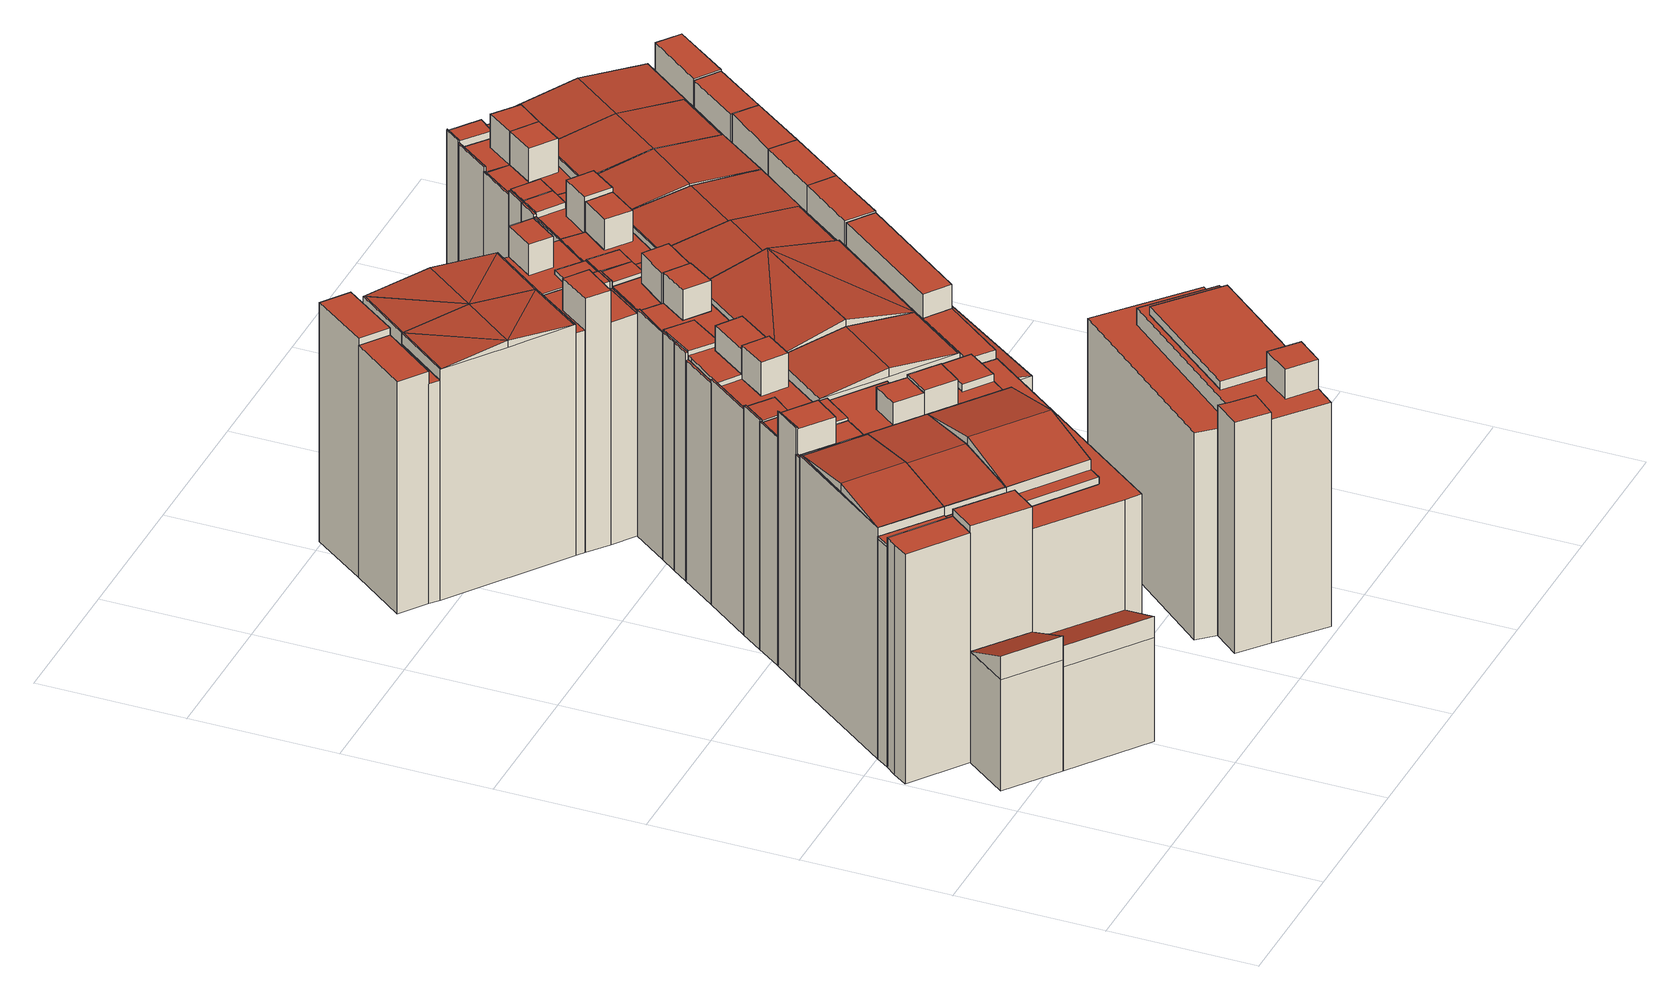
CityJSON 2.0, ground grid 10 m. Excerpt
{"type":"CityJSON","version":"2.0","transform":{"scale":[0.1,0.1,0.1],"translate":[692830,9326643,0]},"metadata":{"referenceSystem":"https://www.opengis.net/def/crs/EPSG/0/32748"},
"CityObjects":{
"building1":{"type":"Building","attributes":{"description":"98, created by Fairuz Akmal Pradana","name":"AC14-98","relativeToTerrain":"entirelyAboveTerrain","GrossPlannedArea":{"value":120,"uom":"m2"},"ConstructionMethod":"New Building","IsLandmarked":"NO","dateOfConstruction":"2025-01-01","measuredHeight":18.28,"class":"1000","function":"1000","usage":"1000","roofType":"1030","storeysAboveGround":2,"storeysBelowGround":0},"geometry":[{"type":"MultiSurface","lod":"2","boundaries":[[[0,1,2,3]],[[4,5,6,7]],[[8,9,10,11]],[[12,13,14,15]],[[16,17,18,19]],[[20,16,19,21]],[[22,23,24,25]],[[5,26,27,28]],[[29,22,30,31]],[[32,33,34,35]],[[33,36,37,38]],[[39,29,40,41]],[[17,13,42,18]],[[16,13,42,43,19]],[[44,19,43]],[[23,26,45,24]],[[5,33,46,6]],[[1,47,48,2]],[[13,1,49,50]],[[29,9,51,40]],[[13,12,52,42]],[[5,4,53,54]],[[1,0,55,56]],[[9,8,57,51]],[[42,44,43]],[[47,58,59,48]],[[26,36,60,27]],[[22,5,54,30]],[[4,32,35,53]],[[33,16,61,34]],[[13,1,56,14]],[[36,17,62,37]],[[26,5,63,45]],[[58,64,65,59]],[[33,32,66,46]],[[36,33,67,60]],[[16,20,68,61]],[[17,16,69,62]],[[13,16,19,42]],[[12,20,21,70,52]],[[71,52,70]],[[33,5,28,67]],[[9,29,31,10]],[[20,8,11,68]],[[8,39,41,57]],[[21,71,70]],[[5,22,25,63]],[[64,0,3,65]],[[32,4,7,66]],[[0,12,15,55]],[[16,33,38,69]],[[19,18,42]],[[25,24,45,63]],[[2,48,59,65,3]],[[28,27,60,67]],[[56,55,15,14]],[[38,37,62,69]],[[42,52,70,21,19,43]],[[46,66,7,6]],[[71,44,42,52]],[[44,71,21,19]],[[10,31,30,54,53,35,34,61,68,11]],[[57,41,40,51]],[[17,16,13]],[[12,13,16,20]],[[23,22,5,26]],[[47,1,0,64,58]],[[32,33,5,4]],[[26,5,33,36]],[[29,9,8,20,16,33,32,4,5,22]],[[0,1,13,12]],[[36,33,16,17]],[[39,8,9,29]]],"semantics":{"surfaces":[{"type":"WallSurface","name":"Outer Wall 1"},{"type":"WallSurface","name":"Outer Wall 2"},{"type":"WallSurface","name":"Outer Wall 3"},{"type":"WallSurface","name":"Outer Wall 4"},{"type":"WallSurface","name":"Outer Wall 5"},{"type":"WallSurface","name":"Outer Wall 6"},{"type":"WallSurface","name":"Outer Wall 7"},{"type":"WallSurface","name":"Outer Wall 8"},{"type":"RoofSurface","name":"Roof 1"},{"type":"RoofSurface","name":"Roof 2"},{"type":"RoofSurface","name":"Roof 3"},{"type":"RoofSurface","name":"Roof 4"},{"type":"RoofSurface","name":"Roof 5"},{"type":"GroundSurface","description":"Bodenplatte","name":"Base Surface"}],"values":[0,0,0,0,1,1,1,1,1,1,1,1,2,2,2,2,2,2,2,2,3,3,3,3,4,4,4,4,4,4,4,4,5,5,5,5,5,5,6,6,6,6,6,6,6,7,7,7,7,7,7,8,8,8,8,8,8,9,9,10,11,12,12,13,13,13,13,13,13,13,13,13,13]}}]},
"building2":{"type":"Building","attributes":{"description":"99, created by Fairuz Akmal Pradana","name":"AC14-99","relativeToTerrain":"entirelyAboveTerrain","GrossPlannedArea":{"value":120,"uom":"m2"},"ConstructionMethod":"New Building","IsLandmarked":"NO","dateOfConstruction":"2025-01-01","measuredHeight":17.86,"class":"1000","function":"1000","usage":"1000","roofType":"1030","storeysAboveGround":2,"storeysBelowGround":0},"geometry":[{"type":"MultiSurface","lod":"2","boundaries":[[[72,0,73,74]],[[75,76,77,78]],[[77,79,78]],[[80,81,82]],[[76,72,74,83]],[[76,64,84,77]],[[85,20,21,86]],[[87,39,88,89]],[[90,91,92,93]],[[94,12,95,96]],[[97,98,99,100]],[[0,64,101,73]],[[12,0,102,95]],[[98,91,103,99]],[[0,72,104,102]],[[105,75,78,106]],[[79,107,106,78]],[[12,94,81,52]],[[64,76,83,101]],[[98,97,108,109]],[[20,85,110,68]],[[91,90,111,103]],[[64,105,106,84]],[[107,84,106]],[[20,12,52,70,21]],[[112,21,70]],[[52,112,70]],[[39,20,68,88]],[[94,85,86,82,81]],[[86,80,82]],[[97,87,89,108]],[[85,90,93,110]],[[91,98,109,92]],[[72,94,96,104]],[[90,97,100,111]],[[112,80,86,21]],[[101,83,74,73]],[[102,104,96,95]],[[106,78,77,84]],[[52,81,82,86,21,70]],[[109,108,89,88,68,110,93,92]],[[103,111,100,99]],[[79,77,84,107]],[[80,112,52,81]],[[75,105,64,76]],[[94,12,20,85]],[[76,64,0,72]],[[97,98,91,90,85,20,39,87]],[[72,0,12,94]],[[90,91,98,97]]],"semantics":{"surfaces":[{"type":"WallSurface","name":"Outer Wall 1"},{"type":"WallSurface","name":"Outer Wall 2"},{"type":"WallSurface","name":"Outer Wall 3"},{"type":"WallSurface","name":"Outer Wall 4"},{"type":"WallSurface","name":"Outer Wall 5"},{"type":"WallSurface","name":"Outer Wall 6"},{"type":"WallSurface","name":"Outer Wall 7"},{"type":"WallSurface","name":"Outer Wall 8"},{"type":"RoofSurface","name":"Roof 1"},{"type":"RoofSurface","name":"Roof 2"},{"type":"RoofSurface","name":"Roof 3"},{"type":"RoofSurface","name":"Roof 4"},{"type":"RoofSurface","name":"Roof 5"},{"type":"GroundSurface","description":"Bodenplatte","name":"Base Surface"}],"values":[0,1,1,1,1,2,2,2,2,2,2,3,3,3,4,5,5,5,5,5,5,5,6,6,6,6,6,6,7,7,7,7,7,7,7,8,9,9,10,10,10,10,11,12,13,13,13,13,13,13]}}]},
"building3":{"type":"Building","attributes":{"description":"64, created by Fairuz Akmal Pradana","name":"AC14-64","relativeToTerrain":"entirelyAboveTerrain","GrossPlannedArea":{"value":120,"uom":"m2"},"ConstructionMethod":"New Building","IsLandmarked":"NO","dateOfConstruction":"2025-01-01","measuredHeight":18.1,"class":"1000","function":"1000","usage":"1000","roofType":"1030","storeysAboveGround":2,"storeysBelowGround":0},"geometry":[{"type":"MultiSurface","lod":"2","boundaries":[[[85,94,81,113,86]],[[81,114,113]],[[114,86,113]],[[76,75,115,116]],[[117,116,115]],[[97,90,118,119]],[[120,121,122,123]],[[124,125,126,127]],[[94,128,129,81]],[[130,131,117,115]],[[76,132,133,134]],[[85,135,136,137]],[[97,124,127,138]],[[139,140,141,142]],[[143,132,144,130]],[[144,131,130]],[[139,145,146,147]],[[140,120,148,141]],[[121,72,149,122]],[[125,90,150,126]],[[145,87,151,146]],[[135,85,86,152]],[[132,76,116,144]],[[128,94,96,153]],[[124,97,119,154]],[[155,120,123,156]],[[140,139,147,157]],[[120,145,158,148]],[[128,135,152,159,129]],[[160,129,159]],[[152,160,159]],[[121,128,153,161]],[[125,124,154,162]],[[163,155,156,164]],[[135,140,157,136]],[[75,143,130,115]],[[72,121,161,104]],[[90,125,162,118]],[[132,163,164,133]],[[94,72,104,96]],[[72,76,134,149]],[[90,85,137,150]],[[87,97,138,151]],[[145,139,142,158]],[[152,86,113,81,129,159]],[[116,115,130,144]],[[153,96,104,161]],[[154,119,118,162]],[[122,149,134,133,164,156,123]],[[126,150,137,136,157,147,146,151,138,127]],[[114,160,152,86]],[[160,114,81,129]],[[116,117,131,144]],[[141,148,158,142]],[[85,135,128,94]],[[75,76,132,143]],[[94,128,121,72]],[[97,124,125,90]],[[72,121,120,155,163,132,76]],[[90,125,124,97,87,145,139,140,135,85]],[[120,140,139,145]]],"semantics":{"surfaces":[{"type":"WallSurface","name":"Outer Wall 1"},{"type":"WallSurface","name":"Outer Wall 2"},{"type":"WallSurface","name":"Outer Wall 3"},{"type":"WallSurface","name":"Outer Wall 4"},{"type":"WallSurface","name":"Outer Wall 5"},{"type":"WallSurface","name":"Outer Wall 6"},{"type":"WallSurface","name":"Outer Wall 7"},{"type":"WallSurface","name":"Outer Wall 8"},{"type":"RoofSurface","name":"Roof 1"},{"type":"RoofSurface","name":"Roof 2"},{"type":"RoofSurface","name":"Roof 3"},{"type":"RoofSurface","name":"Roof 4"},{"type":"RoofSurface","name":"Roof 5"},{"type":"GroundSurface","description":"Bodenplatte","name":"Base Surface"}],"values":[0,0,0,0,0,0,0,0,1,1,1,1,1,1,2,2,2,2,3,3,3,4,4,4,4,4,4,4,5,5,5,5,5,5,5,6,6,6,6,7,7,7,7,7,8,8,8,8,8,8,9,10,11,12,13,13,13,13,13,13,13]}}]},
"building4":{"type":"Building","attributes":{"description":"107, created by Fairuz Akmal Pradana","name":"AC14-107","relativeToTerrain":"entirelyAboveTerrain","GrossPlannedArea":{"value":120,"uom":"m2"},"ConstructionMethod":"New Building","IsLandmarked":"NO","dateOfConstruction":"2025-01-01","measuredHeight":18.27,"class":"1000","function":"1000","usage":"1000","roofType":"1030","storeysAboveGround":2,"storeysBelowGround":0},"geometry":[{"type":"MultiSurface","lod":"2","boundaries":[[[165,166,167,168]],[[169,170,171,172]],[[173,174,175,176]],[[177,178,179]],[[180,181,182,183]],[[184,185,186,187]],[[188,189,190,191]],[[192,193,194,195]],[[180,196,197,198]],[[181,199,200,182]],[[185,201,202,186]],[[181,180,198,203]],[[199,196,204,200]],[[193,192,178,205]],[[201,185,206,207]],[[199,181,203,208]],[[196,180,183,204]],[[174,184,187,209]],[[192,166,210,179,178]],[[210,177,179]],[[166,170,211,167]],[[170,188,191,171]],[[185,192,195,206]],[[174,201,207,175]],[[166,165,212,210]],[[170,169,213,211]],[[165,193,205,214,212]],[[215,212,214]],[[205,215,214]],[[169,165,168,213]],[[189,169,172,190]],[[193,199,208,194]],[[196,173,176,197]],[[201,174,209,202]],[[205,178,179,210,212,214]],[[207,206,195,194,208,203,198,197,176,175]],[[209,187,186,202]],[[178,215,205]],[[215,178,177]],[[210,215,178,179]],[[215,210,212]],[[210,215,177]],[[168,167,211,213]],[[172,171,191,190]],[[182,200,204,183]],[[192,193,165,166]],[[166,165,169,170]],[[170,169,189,188]],[[185,201,174,173,196,180,181,199,193,192]],[[199,181,180,196]],[[184,174,201,185]]],"semantics":{"surfaces":[{"type":"WallSurface","name":"Outer Wall 1"},{"type":"WallSurface","name":"Outer Wall 2"},{"type":"WallSurface","name":"Outer Wall 3"},{"type":"WallSurface","name":"Outer Wall 4"},{"type":"WallSurface","name":"Outer Wall 5"},{"type":"WallSurface","name":"Outer Wall 6"},{"type":"WallSurface","name":"Outer Wall 7"},{"type":"WallSurface","name":"Outer Wall 8"},{"type":"RoofSurface","name":"Roof 1"},{"type":"RoofSurface","name":"Roof 2"},{"type":"RoofSurface","name":"Roof 3"},{"type":"RoofSurface","name":"Roof 4"},{"type":"RoofSurface","name":"Roof 5"},{"type":"GroundSurface","description":"Bodenplatte","name":"Base Surface"}],"values":[0,0,0,1,1,1,2,2,2,2,2,3,3,4,4,4,4,4,5,5,5,5,5,5,6,6,7,7,7,7,7,7,7,7,8,8,8,9,9,10,11,11,12,12,12,13,13,13,13,13,13]}}]},
"building5":{"type":"Building","attributes":{"description":"100, created by Fairuz Akmal Pradana","name":"AC14-100","relativeToTerrain":"entirelyAboveTerrain","GrossPlannedArea":{"value":120,"uom":"m2"},"ConstructionMethod":"New Building","IsLandmarked":"NO","dateOfConstruction":"2025-01-01","measuredHeight":18.19,"class":"1000","function":"1000","usage":"1000","roofType":"1030","storeysAboveGround":2,"storeysBelowGround":0},"geometry":[{"type":"MultiSurface","lod":"2","boundaries":[[[216,217,218,219]],[[220,221,222,223]],[[224,225,226,227]],[[225,224,228,229]],[[230,231,232,233]],[[234,235,236,237]],[[238,239,240,241]],[[242,230,233,243]],[[242,220,223,244]],[[245,246,247,248]],[[239,249,250,240]],[[225,217,251,226]],[[246,231,252,247]],[[230,253,254,255]],[[220,242,243,256]],[[224,216,219,228]],[[246,257,258,259]],[[238,260,261,262]],[[221,234,237,222]],[[235,253,263,236]],[[253,230,264,263]],[[230,242,244,264]],[[249,260,265,250]],[[217,220,256,251]],[[257,249,266,258]],[[239,238,262,267]],[[260,216,268,261]],[[217,225,229,218]],[[249,239,267,266]],[[253,245,248,254]],[[231,230,255,252]],[[260,238,241,265]],[[216,224,227,268]],[[231,246,259,232]],[[228,219,218,229]],[[240,250,265,241]],[[222,237,236,263,264,244,223]],[[254,248,247,252,255]],[[226,251,256,243,233,232,259,258,266,267,262,261,268,227]],[[216,224,225,217]],[[234,221,220,242,230,253,235]],[[245,253,230,231,246]],[[249,239,238,260]],[[217,225,224,216,260,238,239,249,257,246,231,230,242,220]]],"semantics":{"surfaces":[{"type":"WallSurface","name":"Outer Wall 1"},{"type":"WallSurface","name":"Outer Wall 2"},{"type":"WallSurface","name":"Outer Wall 3"},{"type":"WallSurface","name":"Outer Wall 4"},{"type":"WallSurface","name":"Outer Wall 5"},{"type":"WallSurface","name":"Outer Wall 6"},{"type":"WallSurface","name":"Outer Wall 7"},{"type":"WallSurface","name":"Outer Wall 8"},{"type":"WallSurface","name":"Outer Wall 9"},{"type":"WallSurface","name":"Outer Wall 10"},{"type":"WallSurface","name":"Outer Wall 11"},{"type":"WallSurface","name":"Outer Wall 12"},{"type":"WallSurface","name":"Outer Wall 13"},{"type":"WallSurface","name":"Outer Wall 14"},{"type":"WallSurface","name":"Outer Wall 15"},{"type":"WallSurface","name":"Outer Wall 16"},{"type":"WallSurface","name":"Outer Wall 17"},{"type":"WallSurface","name":"Outer Wall 18"},{"type":"RoofSurface","name":"Roof 1"},{"type":"RoofSurface","name":"Roof 2"},{"type":"GroundSurface","description":"Bodenplatte","name":"Base Surface"}],"values":[0,0,0,1,2,3,3,3,4,5,5,5,6,7,8,9,9,9,10,11,11,12,12,12,12,12,12,13,13,14,15,16,16,17,18,18,19,19,19,20,20,20,20,20]}}]},
"building6":{"type":"Building","attributes":{"description":"106, created by Fairuz Akmal Pradana","name":"AC14-106","relativeToTerrain":"entirelyAboveTerrain","GrossPlannedArea":{"value":120,"uom":"m2"},"ConstructionMethod":"New Building","IsLandmarked":"NO","dateOfConstruction":"2025-01-01","measuredHeight":18.32,"class":"1000","function":"1000","usage":"1000","roofType":"1030","storeysAboveGround":2,"storeysBelowGround":0},"geometry":[{"type":"MultiSurface","lod":"2","boundaries":[[[192,269,270,178]],[[170,271,272,273]],[[274,275,276,277]],[[278,279,280,281]],[[184,282,283,284]],[[285,166,210,286]],[[287,185,288,289]],[[177,210,179]],[[192,185,290,291]],[[170,166,292,293]],[[274,278,281,294]],[[271,295,296,272]],[[297,279,298,299]],[[278,274,277,300]],[[279,275,301,280]],[[295,188,302,296]],[[269,192,291,303]],[[279,278,300,298]],[[271,170,293,304]],[[275,274,294,301]],[[185,287,305,290]],[[282,297,299,306]],[[166,285,307,292]],[[269,285,286,308,270]],[[309,270,308]],[[286,309,308]],[[275,269,303,276]],[[285,271,304,307]],[[282,287,289,283]],[[166,192,178,179,210]],[[178,177,179]],[[188,170,273,302]],[[287,282,306,305]],[[185,184,284,288]],[[178,270,308,286,210,179]],[[270,177,178]],[[177,270,309]],[[177,270,308,286]],[[286,177,309]],[[177,286,210]],[[272,296,302,273]],[[277,276,303,291,290,305,306,299,298,300]],[[292,307,304,293]],[[281,280,301,294]],[[288,284,283,289]],[[269,192,166,285]],[[295,271,170,188]],[[275,274,278,279,297,282,287,185,192,269]],[[285,166,170,271]],[[279,278,274,275]],[[184,185,287,282]]],"semantics":{"surfaces":[{"type":"WallSurface","name":"Outer Wall 1"},{"type":"WallSurface","name":"Outer Wall 2"},{"type":"WallSurface","name":"Outer Wall 3"},{"type":"WallSurface","name":"Outer Wall 4"},{"type":"WallSurface","name":"Outer Wall 5"},{"type":"WallSurface","name":"Outer Wall 6"},{"type":"WallSurface","name":"Outer Wall 7"},{"type":"WallSurface","name":"Outer Wall 8"},{"type":"RoofSurface","name":"Roof 1"},{"type":"RoofSurface","name":"Roof 2"},{"type":"RoofSurface","name":"Roof 3"},{"type":"RoofSurface","name":"Roof 4"},{"type":"RoofSurface","name":"Roof 5"},{"type":"GroundSurface","description":"Bodenplatte","name":"Base Surface"}],"values":[0,0,0,0,0,1,1,2,2,2,2,3,3,3,3,4,4,4,4,4,5,5,5,6,6,6,6,6,6,7,7,7,7,7,8,9,9,10,11,11,12,12,12,12,12,13,13,13,13,13,13]}}]},
"building7":{"type":"Building","attributes":{"description":"118, created by Fairuz Akmal Pradana","name":"AC14-118","relativeToTerrain":"entirelyAboveTerrain","GrossPlannedArea":{"value":120,"uom":"m2"},"ConstructionMethod":"New Building","IsLandmarked":"NO","dateOfConstruction":"2025-01-01","measuredHeight":18.35,"class":"1000","function":"1000","usage":"1000","roofType":"1030","storeysAboveGround":2,"storeysBelowGround":0},"geometry":[{"type":"MultiSurface","lod":"2","boundaries":[[[310,311,312,313]],[[312,314,313]],[[315,316,317,318,319]],[[317,320,318]],[[321,322,323,324,325]],[[326,327,328,329]],[[330,331,332,333]],[[334,315,335,336]],[[337,338,339,340]],[[341,342,343,344]],[[345,337,346,347]],[[316,348,349,350]],[[351,352,353,354]],[[355,356,357,358]],[[342,359,360,361]],[[362,363,364,365]],[[366,367,368,369]],[[363,370,371,372]],[[311,373,374,312]],[[322,375,376,323]],[[377,378,324,379]],[[331,352,380,332]],[[355,363,381,382]],[[338,359,383,339]],[[384,385,386,387]],[[352,388,389,353]],[[388,337,390,389]],[[391,392,393,394]],[[363,366,369,364]],[[334,395,396,397]],[[370,367,398,371]],[[316,322,323,317]],[[327,342,399,328]],[[315,321,400,335]],[[22,331,401,402]],[[403,310,404,405]],[[342,406,407,343]],[[337,327,328,346]],[[310,408,409,410]],[[348,384,411,349]],[[356,370,412,357]],[[413,414,415,416]],[[321,417,418,419]],[[351,330,333,420]],[[395,334,336,421]],[[173,341,344,422]],[[326,345,347,329]],[[375,322,423,424]],[[385,384,425,426]],[[345,351,354,427]],[[363,355,358,428]],[[392,391,429,430]],[[359,338,431,360]],[[337,388,432,433]],[[367,370,434,368]],[[366,363,372,435]],[[408,310,313,436]],[[314,437,436,313]],[[321,315,319,325]],[[417,321,325,438]],[[341,326,329,439]],[[370,356,440,441]],[[362,331,442,443]],[[330,23,444,445]],[[384,348,446,447]],[[342,337,340,448]],[[322,316,350,449]],[[406,342,361,450]],[[388,362,365,432]],[[414,413,451,452]],[[331,22,25,453]],[[373,408,436,374]],[[437,374,436]],[[375,417,438,379,376]],[[321,370,441,400]],[[310,384,447,404]],[[406,173,422,407]],[[385,375,424,386]],[[408,385,426,409]],[[384,322,449,411]],[[414,392,430,415]],[[392,406,450,393]],[[417,414,452,418]],[[413,391,394,451]],[[395,331,453,396]],[[454,323,324]],[[325,454,324]],[[377,376,379]],[[438,377,379]],[[342,341,439,399]],[[352,351,420,380]],[[356,355,382,440]],[[363,362,443,381]],[[331,330,445,401]],[[359,342,448,383]],[[337,345,427,390]],[[370,363,428,412]],[[338,337,433,431]],[[367,366,435,398]],[[320,319,318]],[[378,325,324]],[[323,378,324]],[[331,395,421,442]],[[23,22,402,444]],[[348,403,405,446]],[[322,384,387,423]],[[384,310,410,425]],[[391,413,416,429]],[[370,321,419,434]],[[22,334,397,25]],[[314,374,437]],[[320,454,325,319]],[[325,377,438]],[[377,325,378]],[[325,324,379,438]],[[446,405,404,447]],[[340,339,383,448]],[[313,312,374,436]],[[325,319,318,317,323,324]],[[376,379,324,323]],[[399,439,329,328]],[[380,420,333,332]],[[421,336,335,400,441,440,382,381,443,442]],[[445,444,402,401]],[[407,422,344,343]],[[328,329,347,346]],[[387,386,424,423]],[[449,350,349,411]],[[390,427,354,353,389]],[[394,393,450,361,360,431,433,432,365,364,369,368,434,419,418,452,451]],[[453,25,397,396]],[[435,372,371,398]],[[374,314,312]],[[377,323,376]],[[323,377,378]],[[454,320,317,323]],[[377,325,324,323]],[[410,409,426,425]],[[357,412,428,358]],[[416,415,430,429]],[[310,408,373,311]],[[315,321,322,316]],[[375,322,321,417]],[[341,342,327,326]],[[351,352,331,330]],[[334,395,331,362,363,355,356,370,321,315]],[[23,330,331,22]],[[403,348,384,310]],[[338,337,342,359]],[[173,406,342,341]],[[326,327,337,345]],[[385,384,322,375]],[[384,385,408,310]],[[316,322,384,348]],[[345,337,388,352,351]],[[370,356,355,363]],[[414,413,391,392]],[[392,391,413,414,417,321,370,367,366,363,362,388,337,338,359,342,406]],[[22,331,395,334]],[[363,366,367,370]]],"semantics":{"surfaces":[{"type":"WallSurface","name":"Outer Wall 1"},{"type":"WallSurface","name":"Outer Wall 2"},{"type":"WallSurface","name":"Outer Wall 4"},{"type":"WallSurface","name":"Outer Wall 5"},{"type":"WallSurface","name":"Outer Wall 6"},{"type":"WallSurface","name":"Outer Wall 7"},{"type":"WallSurface","name":"Outer Wall 8"},{"type":"WallSurface","name":"Outer Wall 9"},{"type":"RoofSurface","name":"Roof 1"},{"type":"RoofSurface","name":"Roof 2"},{"type":"RoofSurface","name":"Roof 3"},{"type":"RoofSurface","name":"Roof 4"},{"type":"RoofSurface","name":"Roof 5"},{"type":"RoofSurface","name":"Roof 6"},{"type":"RoofSurface","name":"Roof 7"},{"type":"RoofSurface","name":"Roof 8"},{"type":"RoofSurface","name":"Roof 9"},{"type":"RoofSurface","name":"Roof 10"},{"type":"GroundSurface","description":"Bodenplatte","name":"Base Surface"}],"values":[0,0,0,0,0,0,0,0,0,0,0,0,0,0,0,0,0,0,1,1,1,1,1,1,1,1,1,1,1,1,1,2,2,2,2,2,2,2,2,2,2,2,2,3,3,3,3,3,3,3,3,3,3,3,3,3,4,4,4,4,4,4,4,4,4,4,4,4,4,4,4,5,5,5,5,5,5,5,5,5,5,5,5,5,5,6,6,6,6,6,6,6,6,6,6,6,6,6,6,7,7,7,7,7,7,7,7,7,7,7,8,9,10,10,11,11,11,12,12,12,12,12,12,12,12,12,12,12,12,12,12,12,13,13,13,14,15,16,17,17,18,18,18,18,18,18,18,18,18,18,18,18,18,18,18,18,18,18,18,18]}}]},
"building8":{"type":"Building","attributes":{"description":"125, created by Fairuz Akmal Pradana","name":"AC14-125","relativeToTerrain":"entirelyAboveTerrain","GrossPlannedArea":{"value":120,"uom":"m2"},"ConstructionMethod":"New Building","IsLandmarked":"NO","dateOfConstruction":"2025-01-01","measuredHeight":18.27,"class":"1000","function":"1000","usage":"1000","roofType":"1030","storeysAboveGround":2,"storeysBelowGround":0},"geometry":[{"type":"MultiSurface","lod":"2","boundaries":[[[417,455,456,457,458]],[[456,459,457]],[[459,458,457]],[[455,460,461,462]],[[460,408,463,464]],[[465,466,467,468]],[[455,469,470,456]],[[406,471,472,473]],[[474,475,476,477]],[[417,478,479,480]],[[471,481,482,483]],[[460,484,485,461]],[[408,486,487,463]],[[414,466,488,489]],[[490,465,468,491]],[[174,173,176,175]],[[484,460,464,492]],[[465,490,493,494]],[[466,414,495,467]],[[184,174,209,187]],[[486,484,492,487]],[[466,465,494,488]],[[475,481,496,476]],[[478,475,497,479]],[[478,417,458,498]],[[469,455,462,499]],[[481,471,500,496]],[[475,474,501,497]],[[471,406,502,503]],[[469,478,498,504,470]],[[505,470,504]],[[498,505,504]],[[484,469,499,485]],[[471,174,175,472]],[[474,471,503,501]],[[481,184,187,482]],[[173,406,473,176]],[[490,414,489,493]],[[471,474,477,500]],[[414,417,480,495]],[[406,490,491,502]],[[174,471,483,209]],[[464,463,487,492]],[[477,476,496,500]],[[498,458,457,456,470,504]],[[499,462,461,485]],[[175,176,473,472]],[[494,493,489,488]],[[467,495,480,479,497,501,503,502,491,468]],[[482,187,209,483]],[[459,505,498,458]],[[505,459,456,470]],[[417,478,469,455]],[[455,469,484,460]],[[173,174,471,406]],[[408,460,484,486]],[[490,465,466,414]],[[475,474,471,481]],[[414,466,465,490,406,471,474,475,478,417]],[[184,481,471,174]]],"semantics":{"surfaces":[{"type":"WallSurface","name":"Outer Wall 1"},{"type":"WallSurface","name":"Outer Wall 2"},{"type":"WallSurface","name":"Outer Wall 3"},{"type":"WallSurface","name":"Outer Wall 4"},{"type":"WallSurface","name":"Outer Wall 5"},{"type":"WallSurface","name":"Outer Wall 6"},{"type":"WallSurface","name":"Outer Wall 7"},{"type":"WallSurface","name":"Outer Wall 8"},{"type":"RoofSurface","name":"Roof 1"},{"type":"RoofSurface","name":"Roof 2"},{"type":"RoofSurface","name":"Roof 3"},{"type":"RoofSurface","name":"Roof 4"},{"type":"RoofSurface","name":"Roof 5"},{"type":"GroundSurface","description":"Bodenplatte","name":"Base Surface"}],"values":[0,0,0,0,0,0,1,1,1,1,1,2,2,2,2,3,3,3,3,3,4,4,4,4,5,5,5,5,5,6,6,6,6,6,6,6,7,7,7,7,7,7,8,9,10,10,10,10,10,10,11,12,13,13,13,13,13,13,13,13]}}]},
"building9":{"type":"Building","attributes":{"description":"124, created by Fairuz Akmal Pradana","name":"AC14-124","relativeToTerrain":"entirelyAboveTerrain","GrossPlannedArea":{"value":120,"uom":"m2"},"ConstructionMethod":"New Building","IsLandmarked":"NO","dateOfConstruction":"2025-01-01","measuredHeight":18.3,"class":"1000","function":"1000","usage":"1000","roofType":"1030","storeysAboveGround":2,"storeysBelowGround":0},"geometry":[{"type":"MultiSurface","lod":"2","boundaries":[[[469,506,507,470]],[[478,508,509,479]],[[510,511,512,513]],[[514,515,516,517]],[[518,519,520,521]],[[475,522,523,476]],[[524,498,525]],[[475,478,479,497]],[[469,484,526,527]],[[508,519,528,509]],[[529,506,530,531]],[[532,515,533,534]],[[297,282,306,299]],[[529,484,492,535]],[[486,536,537,487]],[[484,529,531,526]],[[508,478,498,538]],[[522,475,497,539]],[[519,518,540,528]],[[506,469,527,530]],[[282,514,517,283]],[[511,510,541,542]],[[478,469,470,525,498]],[[470,524,525]],[[515,522,539,533]],[[282,515,533,306]],[[484,486,487,492]],[[510,518,521,541]],[[514,475,476,517]],[[506,508,538,543,507]],[[544,507,543]],[[538,544,543]],[[518,510,513,540]],[[511,532,534,512]],[[532,297,299,534]],[[536,529,535,537]],[[515,282,283,516]],[[519,511,542,520]],[[522,515,516,523]],[[544,524,470,507]],[[492,487,537,535]],[[521,520,542,541]],[[538,498,525,470,507,543]],[[539,497,479,509,528,540,513,512,534,533]],[[534,299,306,533]],[[530,527,526,531]],[[283,517,516]],[[516,517,476,523]],[[524,544,538,498]],[[478,508,506,469]],[[475,522,515,532,511,510,518,519,508,478]],[[297,532,515,282]],[[486,484,529,536]],[[469,506,529,484]],[[282,515,514]],[[519,518,510,511]],[[514,515,522,475]]],"semantics":{"surfaces":[{"type":"WallSurface","name":"Outer Wall 1"},{"type":"WallSurface","name":"Outer Wall 2"},{"type":"WallSurface","name":"Outer Wall 3"},{"type":"WallSurface","name":"Outer Wall 4"},{"type":"WallSurface","name":"Outer Wall 5"},{"type":"WallSurface","name":"Outer Wall 6"},{"type":"WallSurface","name":"Outer Wall 7"},{"type":"WallSurface","name":"Outer Wall 8"},{"type":"RoofSurface","name":"Roof 1"},{"type":"RoofSurface","name":"Roof 2"},{"type":"RoofSurface","name":"Roof 3"},{"type":"RoofSurface","name":"Roof 4"},{"type":"RoofSurface","name":"Roof 5"},{"type":"GroundSurface","description":"Bodenplatte","name":"Base Surface"}],"values":[0,0,0,0,0,0,1,1,1,2,2,3,3,3,4,4,5,5,5,5,5,5,6,6,6,6,6,6,6,7,7,7,7,7,7,7,7,7,7,8,9,10,11,11,11,11,11,11,12,13,13,13,13,13,13,13,13]}}]},
"building10":{"type":"Building","attributes":{"description":"123, created by Fairuz Akmal Pradana","name":"AC14-123","relativeToTerrain":"entirelyAboveTerrain","GrossPlannedArea":{"value":120,"uom":"m2"},"ConstructionMethod":"New Building","IsLandmarked":"NO","dateOfConstruction":"2025-01-01","measuredHeight":18.64,"class":"1000","function":"1000","usage":"1000","roofType":"1030","storeysAboveGround":2,"storeysBelowGround":0},"geometry":[{"type":"MultiSurface","lod":"2","boundaries":[[[545,508,538,546]],[[547,529,535,548]],[[549,297,299,550]],[[551,552,553,554]],[[555,519,556,557]],[[558,559,560,561]],[[562,532,563,564]],[[565,545,546,566,567]],[[568,567,566]],[[546,568,566]],[[569,547,548,570]],[[558,571,572,573]],[[562,549,550,574]],[[545,558,561,575]],[[507,576,577]],[[529,536,537,535]],[[549,562,578,579]],[[297,532,534,299]],[[552,519,580,553]],[[532,552,581,563]],[[529,547,582,583]],[[536,569,570,537]],[[559,558,573,584]],[[532,562,574,534]],[[519,555,585,580]],[[508,545,575,586]],[[552,551,587,581]],[[508,506,507,577,538]],[[576,538,577]],[[506,529,583,588]],[[562,559,584,589]],[[519,508,586,556]],[[551,555,557,587]],[[506,565,567,507]],[[562,571,590,578]],[[565,506,588,591]],[[571,562,589,572]],[[592,549,579,593]],[[547,565,591,582]],[[571,592,593,590]],[[555,551,554,585]],[[559,562,564,560]],[[576,568,546,538]],[[568,576,507,567]],[[535,537,570,548]],[[584,573,572,589]],[[546,538,577,507,567,566]],[[591,588,583,582]],[[590,593,579,578]],[[550,299,534,574]],[[554,553,580,585]],[[557,556,586,575,561,560,564,563,581,587]],[[508,545,565,506]],[[506,565,547,529]],[[536,529,547,569]],[[558,559,562,571]],[[592,571,562,549]],[[297,549,562,532]],[[552,551,555,519]],[[519,555,551,552,532,562,559,558,545,508]]],"semantics":{"surfaces":[{"type":"WallSurface","name":"Outer Wall 1"},{"type":"WallSurface","name":"Outer Wall 2"},{"type":"WallSurface","name":"Outer Wall 3"},{"type":"WallSurface","name":"Outer Wall 4"},{"type":"WallSurface","name":"Outer Wall 5"},{"type":"WallSurface","name":"Outer Wall 6"},{"type":"WallSurface","name":"Outer Wall 7"},{"type":"WallSurface","name":"Outer Wall 8"},{"type":"RoofSurface","name":"Roof 1"},{"type":"RoofSurface","name":"Roof 2"},{"type":"RoofSurface","name":"Roof 3"},{"type":"RoofSurface","name":"Roof 4"},{"type":"RoofSurface","name":"Roof 5"},{"type":"GroundSurface","description":"Bodenplatte","name":"Base Surface"}],"values":[0,0,0,0,0,0,0,1,1,1,1,1,1,1,2,2,2,2,2,2,3,3,3,3,3,3,3,4,4,4,4,4,4,5,5,6,6,6,7,7,7,7,8,9,10,11,12,12,12,12,12,12,13,13,13,13,13,13,13,13]}}]},
"building11":{"type":"Building","attributes":{"description":"122, created by Fairuz Akmal Pradana","name":"AC14-122","relativeToTerrain":"entirelyAboveTerrain","GrossPlannedArea":{"value":120,"uom":"m2"},"ConstructionMethod":"New Building","IsLandmarked":"NO","dateOfConstruction":"2025-01-01","measuredHeight":18.28,"class":"1000","function":"1000","usage":"1000","roofType":"1030","storeysAboveGround":2,"storeysBelowGround":0},"geometry":[{"type":"MultiSurface","lod":"2","boundaries":[[[594,595,596,597]],[[598,599,600,601]],[[599,592,593,602]],[[603,565,591,604]],[[595,565,567,566,596]],[[567,568,566]],[[599,605,606,600]],[[571,558,573,572]],[[607,608,609,610]],[[565,603,611,567]],[[608,612,613,609]],[[595,594,614,615]],[[568,596,566]],[[592,571,590,593]],[[565,607,616,591]],[[617,618,619,620]],[[558,595,615,621]],[[605,622,623,624]],[[605,625,626,606]],[[558,622,627,573]],[[571,605,628,590]],[[607,629,630,616]],[[618,631,632,619]],[[617,633,634,635]],[[622,605,636,627]],[[631,633,637,632]],[[612,629,638,613]],[[618,617,635,639]],[[633,625,640,634]],[[603,594,597,641,611]],[[642,611,641]],[[597,642,641]],[[625,598,601,626]],[[605,599,602,628]],[[629,603,604,630]],[[594,631,643,614]],[[605,571,572,636]],[[633,617,620,637]],[[629,607,610,638]],[[622,558,621,623]],[[631,618,639,643]],[[625,605,624,640]],[[597,596,566,567,611,641]],[[626,601,600,606]],[[636,572,573,627]],[[602,593,590,628]],[[604,591,616,630]],[[638,610,609,613]],[[623,621,615,614,643,639,635,634,640,624]],[[568,642,597,596]],[[642,568,567,611]],[[619,632,637,620]],[[595,594,603,565]],[[598,625,605,599]],[[571,605,622,558]],[[592,599,605,571]],[[565,603,629,607]],[[631,618,617,633]],[[607,629,612,608]],[[558,622,605,625,633,617,618,631,594,595]]],"semantics":{"surfaces":[{"type":"WallSurface","name":"Outer Wall 1"},{"type":"WallSurface","name":"Outer Wall 2"},{"type":"WallSurface","name":"Outer Wall 3"},{"type":"WallSurface","name":"Outer Wall 4"},{"type":"WallSurface","name":"Outer Wall 5"},{"type":"WallSurface","name":"Outer Wall 6"},{"type":"WallSurface","name":"Outer Wall 7"},{"type":"WallSurface","name":"Outer Wall 8"},{"type":"RoofSurface","name":"Roof 1"},{"type":"RoofSurface","name":"Roof 2"},{"type":"RoofSurface","name":"Roof 3"},{"type":"RoofSurface","name":"Roof 4"},{"type":"GroundSurface","description":"Bodenplatte","name":"Base Surface"}],"values":[0,0,0,0,1,1,1,1,1,2,2,2,3,3,3,3,3,3,4,4,4,4,4,4,5,5,5,5,5,6,6,6,6,6,6,6,7,7,7,7,7,7,8,8,8,8,8,8,8,9,10,11,12,12,12,12,12,12,12,12]}}]},
"building12":{"type":"Building","attributes":{"description":"65, created by Fairuz Akmal Pradana","name":"AC14-65","relativeToTerrain":"entirelyAboveTerrain","GrossPlannedArea":{"value":120,"uom":"m2"},"ConstructionMethod":"New Building","IsLandmarked":"NO","dateOfConstruction":"2025-01-01","measuredHeight":18.32,"class":"1000","function":"1000","usage":"1000","roofType":"1030","storeysAboveGround":2,"storeysBelowGround":0},"geometry":[{"type":"MultiSurface","lod":"2","boundaries":[[[644,645,646]],[[647,648,649,650]],[[651,652,653,654]],[[655,656,657,658]],[[659,647,650,660]],[[631,661,662,632]],[[663,664,665,666]],[[629,655,658,630]],[[612,667,668,669]],[[670,594,597,671]],[[648,598,672,649]],[[673,633,637,674]],[[652,648,675,653]],[[651,647,676,677]],[[656,603,604,657]],[[594,603,611,641,597]],[[598,659,660,672]],[[648,647,678,675]],[[629,612,669,679]],[[603,656,645,611]],[[647,651,654,678]],[[594,670,680,614]],[[633,673,681,634]],[[655,629,679,682]],[[661,631,643,683]],[[664,663,684,685]],[[647,659,686,687]],[[656,670,671,646,645]],[[671,644,646]],[[661,673,674,662]],[[664,651,677,665]],[[667,655,682,668]],[[670,664,685,680]],[[663,647,687,684]],[[611,642,641]],[[642,597,641]],[[633,631,632,637]],[[647,663,666,676]],[[603,629,630,604]],[[631,594,614,643]],[[659,633,634,686]],[[673,661,683,681]],[[642,644,671,597]],[[644,642,611,645]],[[666,665,677,676]],[[679,669,668,682]],[[671,597,641,611,645,646]],[[649,672,660,650]],[[674,637,632,662]],[[654,653,675,678]],[[657,604,630,658]],[[683,643,614,680,685,684,687,686,634,681]],[[594,670,656,603]],[[598,648,647,659]],[[633,673,661,631]],[[652,651,647,648]],[[664,663,647,651]],[[603,656,655,629]],[[612,629,655,667]],[[631,661,673,633,659,647,663,664,670,594]]],"semantics":{"surfaces":[{"type":"WallSurface","name":"Outer Wall 1"},{"type":"WallSurface","name":"Outer Wall 2"},{"type":"WallSurface","name":"Outer Wall 3"},{"type":"WallSurface","name":"Outer Wall 4"},{"type":"WallSurface","name":"Outer Wall 5"},{"type":"WallSurface","name":"Outer Wall 6"},{"type":"WallSurface","name":"Outer Wall 7"},{"type":"WallSurface","name":"Outer Wall 8"},{"type":"RoofSurface","name":"Roof 1"},{"type":"RoofSurface","name":"Roof 2"},{"type":"RoofSurface","name":"Roof 3"},{"type":"RoofSurface","name":"Roof 4"},{"type":"RoofSurface","name":"Roof 5"},{"type":"GroundSurface","description":"Bodenplatte","name":"Base Surface"}],"values":[0,0,0,0,1,1,1,1,1,2,2,2,2,2,2,3,3,3,3,4,4,4,4,5,5,5,5,6,6,6,6,6,6,6,7,7,7,7,7,7,7,7,8,9,10,11,12,12,12,12,12,12,13,13,13,13,13,13,13,13]}}]}
},
"vertices":[
[52,164,0],[15,191,0],[15,191,165],[52,164,165],[114,278,0],[92,294,0],[92,294,182],[114,278,182],[127,264,0],[112,275,0],[112,275,163],[127,264,163],[58,172,0],[21,200,0],[21,200,160],[58,172,160],[77,273,0],[76,274,0],[76,274,166],[77,273,166],[114,246,0],[114,246,166],[105,311,0],[104,312,0],[104,312,164],[105,311,164],[92,295,0],[92,295,183],[92,294,183],[127,295,0],[105,311,163],[127,295,163],[101,261,0],[80,277,0],[80,277,163],[101,261,163],[79,278,0],[79,278,164],[80,277,164],[142,284,0],[127,295,165],[142,284,165],[21,200,166],[49,236,166],[49,236,172],[92,295,164],[80,277,182],[9,184,0],[9,184,165],[15,191,158],[21,200,158],[112,275,165],[58,172,166],[114,278,163],[92,294,163],[52,164,160],[15,191,160],[127,264,165],[2,174,0],[2,174,165],[79,278,183],[77,273,163],[76,274,164],[92,294,164],[39,147,0],[39,147,165],[101,261,182],[80,277,183],[114,246,163],[77,273,164],[86,209,166],[86,209,172],
[86,138,0],[52,164,170],[86,138,170],[52,92,0],[73,121,0],[73,121,80],[52,92,80],[52,92,97],[120,184,171],[92,146,166],[120,184,166],[73,121,170],[39,147,80],[148,221,0],[148,221,166],[176,259,0],[142,284,163],[176,259,163],[150,224,0],[133,237,0],[133,237,163],[150,224,163],[92,146,0],[58,172,159],[92,146,159],[162,240,0],[145,253,0],[145,253,179],[162,240,179],[39,147,170],[52,164,159],[133,237,179],[86,138,159],[17,118,0],[17,118,80],[17,118,97],[162,240,163],[145,253,163],[148,221,163],[150,224,179],[86,209,171],
[120,183,166],[120,183,176],[52,92,75],[73,121,75],[52,92,90],[150,224,181],[162,240,181],[223,224,0],[134,103,0],[134,103,154],[223,224,154],[181,226,0],[169,210,0],[169,210,158],[181,226,158],[140,111,0],[140,111,166],[103,54,75],[103,54,90],[124,82,0],[124,82,154],[73,121,154],[195,186,0],[195,186,158],[148,221,158],[162,240,158],[190,216,0],[208,203,0],[208,203,163],[190,216,163],[103,54,0],[124,82,75],[205,237,0],[205,237,158],[190,216,158],[223,224,163],[86,138,154],[150,224,158],[176,259,158],[195,186,166],[140,111,159],[181,226,181],[237,213,0],[237,213,154],[208,203,158],[205,237,163],[167,148,166],[167,148,176],[134,103,159],[169,210,181],[134,75,0],[134,75,154],
[79,510,0],[107,547,0],[107,547,158],[79,510,158],[73,515,0],[101,552,0],[101,552,167],[73,515,167],[190,428,0],[209,454,0],[209,454,160],[190,428,160],[145,519,171],[183,491,166],[145,519,166],[191,460,0],[176,471,0],[176,471,183],[191,460,183],[217,465,0],[200,478,0],[200,478,165],[217,465,165],[83,565,0],[55,528,0],[55,528,167],[83,565,167],[183,491,0],[156,454,0],[156,454,160],[183,491,160],[175,439,0],[175,439,160],[191,460,160],[161,450,0],[161,450,183],[191,467,0],[191,467,165],[176,471,160],[175,439,183],[156,454,166],[200,478,160],[191,467,160],[161,450,160],[209,454,165],[107,547,166],[101,552,158],[79,510,166],[73,515,158],[117,482,166],[117,482,171],
[289,39,0],[347,109,0],[347,109,167],[289,39,167],[353,117,0],[365,132,0],[365,132,149],[353,117,149],[248,72,0],[307,143,0],[307,143,161],[248,72,161],[248,72,167],[307,143,167],[231,58,0],[244,47,0],[244,47,161],[231,58,161],[306,183,0],[215,75,0],[215,75,149],[306,183,149],[268,50,0],[254,32,0],[254,32,182],[268,50,182],[311,153,0],[311,153,161],[311,153,149],[211,47,0],[230,31,0],[230,31,166],[211,47,166],[272,18,0],[272,18,182],[347,109,161],[244,47,166],[225,64,0],[225,64,166],[231,58,166],[353,117,161],[261,5,0],[261,5,161],[230,31,161],[286,35,0],[286,35,161],[268,50,161],[225,64,149],[231,58,149],[286,35,182],[272,18,161],[254,32,161],[289,39,161],
[211,528,0],[211,528,166],[128,589,0],[128,589,172],[101,552,172],[202,504,0],[216,523,0],[216,523,161],[202,504,161],[216,494,0],[230,513,0],[230,513,183],[216,494,183],[226,477,0],[226,477,164],[217,465,164],[135,584,0],[135,584,166],[209,490,0],[200,478,164],[209,490,164],[200,478,161],[183,491,161],[107,547,157],[101,552,157],[202,504,183],[110,602,0],[110,602,172],[245,502,0],[230,513,161],[245,502,161],[216,494,161],[216,523,183],[83,565,172],[211,528,161],[128,589,157],[209,490,161],[226,477,161],[135,584,157],[173,556,166],[173,556,171],
[269,256,0],[315,223,0],[315,223,92],[269,256,92],[269,256,106],[138,287,0],[217,229,0],[217,229,166],[177,258,166],[138,287,166],[177,258,172],[169,329,0],[248,271,0],[248,271,166],[209,300,166],[169,329,166],[164,393,0],[165,392,0],[165,392,164],[164,393,164],[115,327,0],[116,326,0],[116,326,162],[115,327,162],[121,300,0],[138,287,159],[121,300,159],[157,381,0],[174,368,0],[174,368,165],[157,381,165],[172,404,0],[173,404,0],[173,404,163],[172,404,163],[156,382,0],[157,381,164],[156,382,164],[221,226,0],[221,226,156],[217,229,156],[138,358,0],[139,357,0],[139,357,159],[138,358,159],[137,325,0],[153,314,0],[153,314,183],[137,325,183],[190,391,0],[190,391,162],[173,404,162],[136,353,0],[150,343,0],[150,343,162],[136,353,162],[168,368,0],[184,357,0],[184,357,162],[168,368,162],[166,332,0],[166,332,180],[150,343,180],[367,297,0],[367,297,92],[303,344,0],[303,344,166],[263,374,177],[209,300,177],[263,374,166],[139,357,162],[150,343,159],[137,325,159],[190,391,165],[252,268,0],[307,341,0],[307,341,155],[252,268,155],[155,378,0],[155,378,159],[157,381,159],[191,399,0],[204,417,0],[204,417,162],[191,399,162],[132,314,0],[132,314,164],[121,300,164],[184,357,180],[173,404,164],[169,329,159],[116,326,165],[105,311,165],[237,214,0],[269,256,160],[237,214,160],[191,427,0],[191,427,163],[324,329,0],[324,329,177],[269,256,177],[252,268,156],[166,332,183],[207,387,0],[220,406,0],[220,406,184],[207,387,184],[224,403,0],[224,403,162],[169,329,162],[138,358,162],[132,314,159],[190,428,163],[248,271,155],[303,344,155],[252,268,177],[307,341,177],[156,382,159],[150,343,183],[191,399,184],[204,417,184],[174,368,162],[155,378,162],[157,381,162],[166,332,162],[168,368,180],[324,329,92],[324,329,106],[224,403,166],[172,404,164],[153,314,159],[166,332,159],[116,326,159],[136,353,159],[104,312,165],[115,327,165],[221,226,160],[252,268,160],[173,404,165],[248,271,156],[191,427,162],[207,387,162],[220,406,162],[116,326,164],[209,300,172],
[303,345,0],[303,345,165],[264,374,165],[224,403,165],[264,374,171],[307,342,0],[307,342,154],[303,345,154],[324,329,178],[307,342,178],[220,438,0],[236,427,0],[236,427,161],[220,438,161],[330,381,0],[330,381,165],[210,453,0],[210,453,160],[191,427,160],[228,440,0],[236,451,0],[236,451,164],[228,440,164],[251,440,0],[251,440,161],[224,403,161],[218,464,0],[218,464,165],[210,453,165],[334,378,0],[334,378,154],[351,366,0],[351,366,178],[236,427,183],[220,406,183],[204,418,0],[204,418,161],[334,378,178],[204,418,183],[220,438,183],[220,406,161],[218,464,164],[236,451,161],[251,440,165],[330,381,154],[210,453,164],[228,440,161],[191,427,161],[210,453,161],[291,410,165],[291,410,171],
[358,418,0],[358,418,165],[279,477,0],[279,477,161],[245,473,0],[259,491,0],[259,491,161],[245,473,161],[218,465,0],[227,477,0],[227,477,164],[218,465,164],[261,461,0],[275,480,0],[275,480,183],[261,461,183],[245,463,0],[245,463,164],[291,411,170],[291,411,165],[334,378,156],[330,381,156],[275,480,161],[362,415,0],[358,418,156],[362,415,156],[246,502,0],[227,477,161],[246,502,161],[362,415,178],[378,403,0],[378,403,178],[279,477,165],[245,463,161],[261,461,161],[245,473,183],[259,491,183],[318,447,165],[318,447,170],
[305,512,0],[305,512,165],[389,450,0],[389,450,178],[262,526,0],[262,526,161],[272,509,0],[259,492,0],[259,492,186],[272,509,186],[288,498,0],[275,480,160],[288,498,160],[289,525,0],[280,513,0],[280,513,160],[289,525,160],[263,525,0],[246,502,160],[263,525,160],[384,454,0],[345,483,165],[384,454,165],[345,483,171],[404,439,0],[404,439,178],[272,537,0],[272,537,164],[289,525,164],[263,525,161],[305,512,160],[318,448,171],[318,448,165],[263,525,163],[262,526,163],[275,480,186],[259,492,160],[389,450,157],[362,415,157],[280,513,164],[288,498,186],[279,477,160],[272,509,160],[358,418,157],[263,525,164],[272,537,163],[384,454,157],[271,538,0],[271,538,163],
[332,548,0],[305,513,0],[305,513,165],[332,548,165],[298,574,0],[280,550,0],[280,550,160],[298,574,160],[280,550,163],[411,490,0],[411,490,157],[281,549,0],[281,549,160],[389,451,0],[405,439,0],[405,439,177],[389,451,177],[411,490,165],[431,475,0],[431,475,177],[332,548,159],[305,513,159],[389,451,157],[299,545,0],[316,533,0],[316,533,183],[299,545,183],[289,525,159],[298,537,0],[298,537,159],[281,549,159],[298,573,0],[298,573,160],[298,537,164],[281,549,163],[415,486,0],[415,486,157],[329,551,0],[329,551,183],[312,563,0],[312,563,159],[299,545,159],[281,549,164],[312,563,183],[415,486,177],[316,533,159],[298,573,159],[372,519,165],[372,519,171],[329,551,159],
[399,555,171],[438,526,165],[399,555,165],[317,598,0],[316,598,0],[316,598,163],[317,598,163],[325,609,0],[324,609,0],[324,609,165],[325,609,165],[443,523,0],[438,526,0],[438,526,157],[443,523,157],[299,573,0],[299,573,163],[342,568,0],[342,568,183],[335,584,0],[344,595,0],[344,595,164],[335,584,164],[458,512,0],[458,512,178],[431,475,178],[359,584,0],[359,584,165],[298,574,163],[325,581,0],[325,581,183],[316,598,165],[317,598,164],[325,609,164],[317,598,165],[415,486,178],[359,584,159],[325,581,159],[443,523,178],[342,568,159],[335,584,159],[344,595,159],[299,573,159],[317,598,159]
]}
